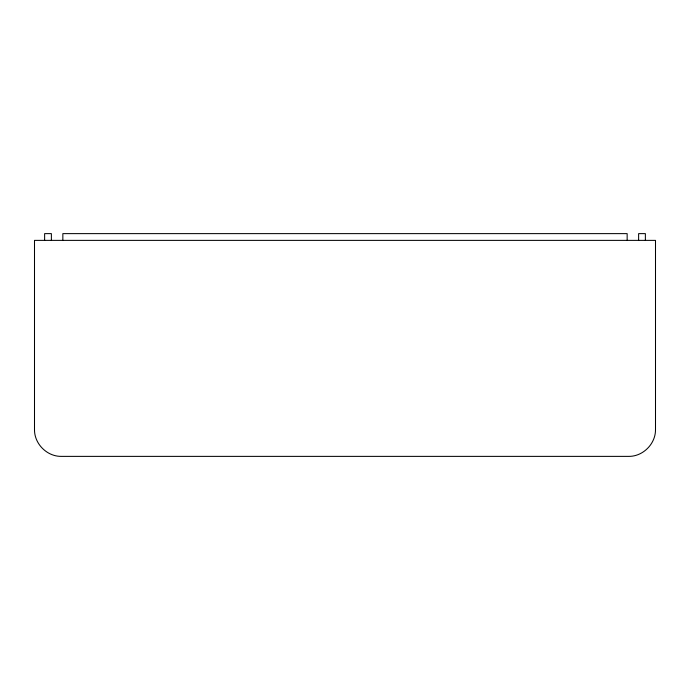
<?xml version="1.0" encoding="UTF-8"?>
<svg xmlns="http://www.w3.org/2000/svg" width="690" height="690" viewBox="0 0 690 690"><rect width="100%" height="100%" fill="white"/><g stroke="black" fill="none" stroke-linecap="round" stroke-linejoin="round"><path stroke-width="1.03" d="M645.374 240.379L645.374 233.625L638.621 233.625L638.621 240.379M627.15 240.379L627.15 233.625L62.85 233.625L62.85 240.379M51.379 240.379L51.379 233.625L44.626 233.625L44.626 240.379M655.5 429.378C655.802 443.808 642.933 456.677 628.504 456.375L61.496 456.375C47.067 456.677 34.198 443.808 34.5 429.378L34.5 240.379L655.5 240.379L655.5 429.378"/></g></svg>
